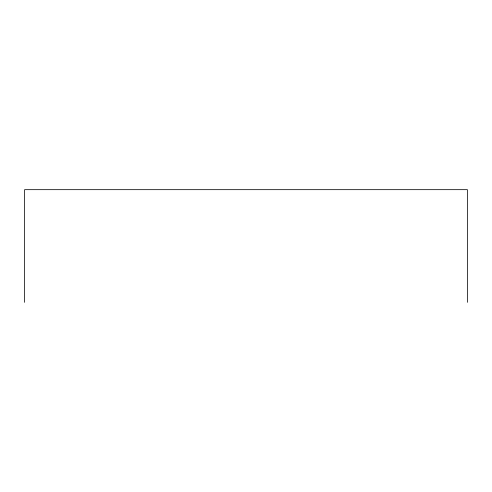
<?xml version="1.0" encoding="UTF-8"?>
<svg xmlns="http://www.w3.org/2000/svg" width="492" height="492" viewBox="0 0 492 492"><rect width="100%" height="100%" fill="white"/><g stroke="black" fill="none" stroke-linecap="round" stroke-linejoin="round"><path stroke-width="0.74" d="M467.4 302.334L467.4 189.666L24.6 189.666L24.6 302.334"/></g></svg>
